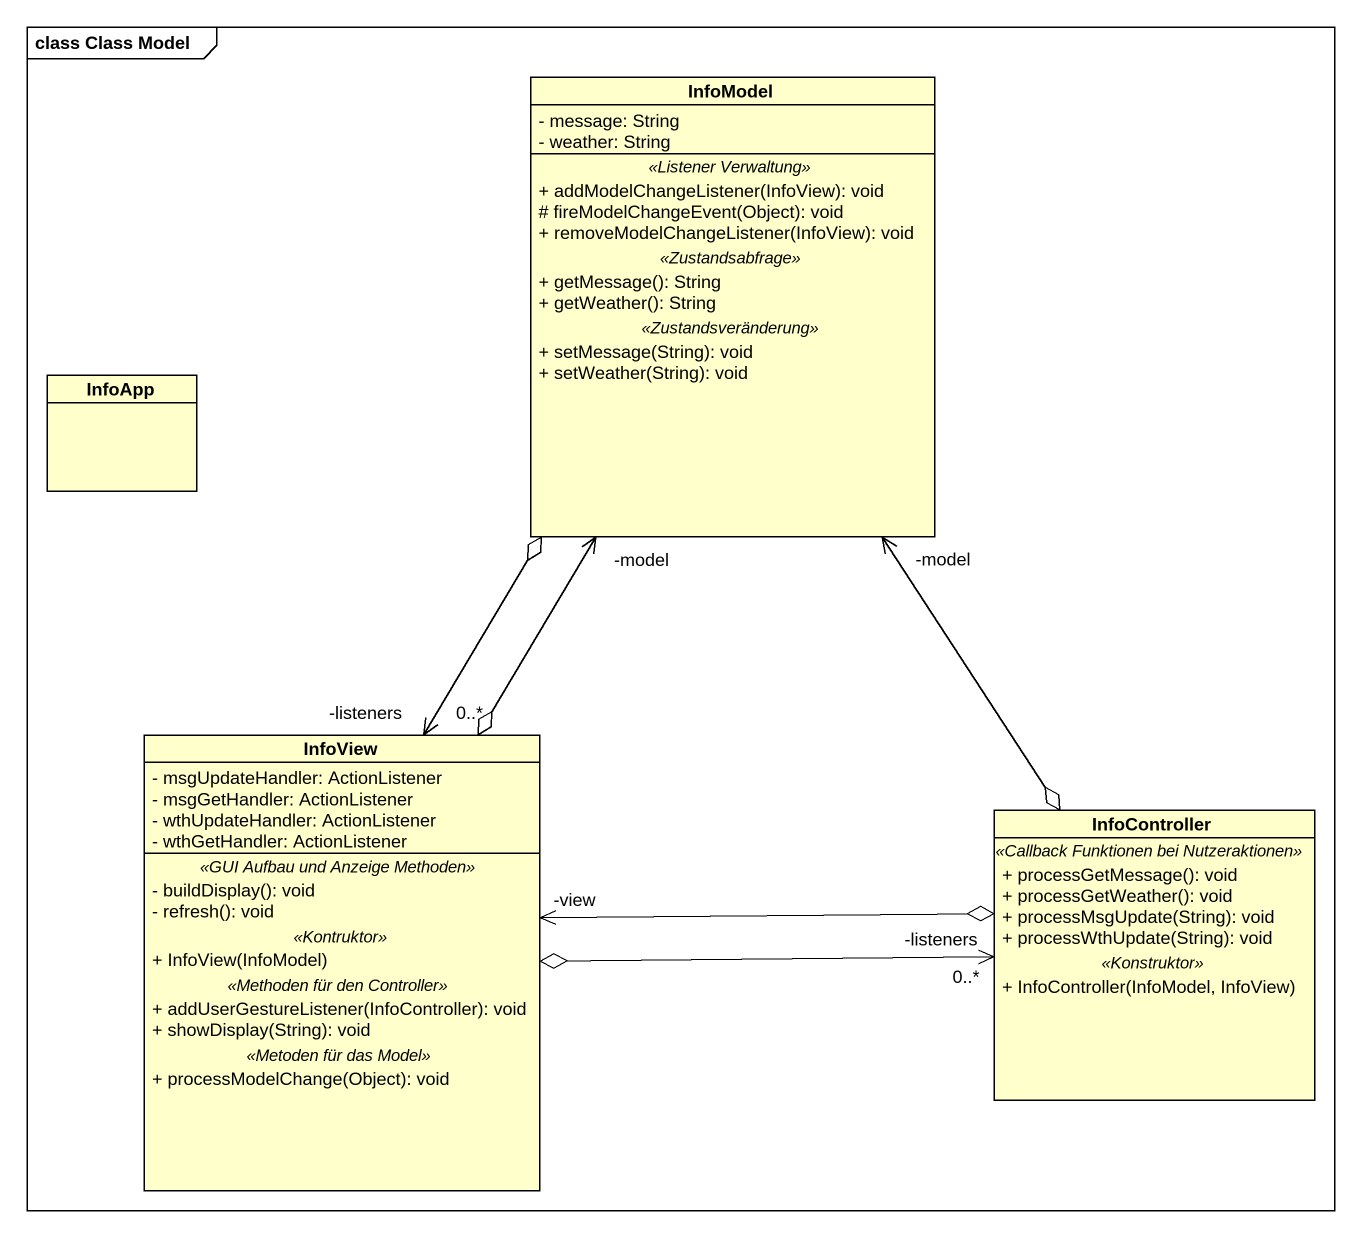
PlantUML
@startuml
mainframe class Class Model
hide circle
hide empty members
skinparam classAttributeIconSize 0
class InfoModel {
  - message: String
  - weather: String
  .. <<Listener Verwaltung>> ..
  + addModelChangeListener(InfoView): void
  # fireModelChangeEvent(Object): void
  + removeModelChangeListener(InfoView): void
  .. <<Zustandsabfrage>> ..
  + getMessage(): String
  + getWeather(): String
  .. <<Zustandsveränderung>> ..
  + setMessage(String): void
  + setWeather(String): void
}
class InfoApp
class InfoView {
  - msgUpdateHandler: ActionListener
  - msgGetHandler: ActionListener
  - wthUpdateHandler: ActionListener
  - wthGetHandler: ActionListener
  .. <<GUI Aufbau und Anzeige Methoden>> ..
  - buildDisplay(): void
  - refresh(): void
  .. <<Kontruktor>> ..
  + InfoView(InfoModel)
  .. <<Methoden für den Controller>> ..
  + addUserGestureListener(InfoController): void
  + showDisplay(String): void
  .. <<Metoden für das Model>> ..
  + processModelChange(Object): void
}
class InfoController {
  .. <<Callback Funktionen bei Nutzeraktionen>> ..
  + processGetMessage(): void
  + processGetWeather(): void
  + processMsgUpdate(String): void
  + processWthUpdate(String): void
  .. <<Konstruktor>> ..
  + InfoController(InfoModel, InfoView)
}
InfoModel "-model" <--o InfoView
InfoModel "-model" <--o InfoController
InfoView "-listeners\n0..*" <-up-o InfoModel
InfoView "-view" <-right-o InfoController
InfoController "-listeners\n0..*" <-left-o InfoView
@enduml
